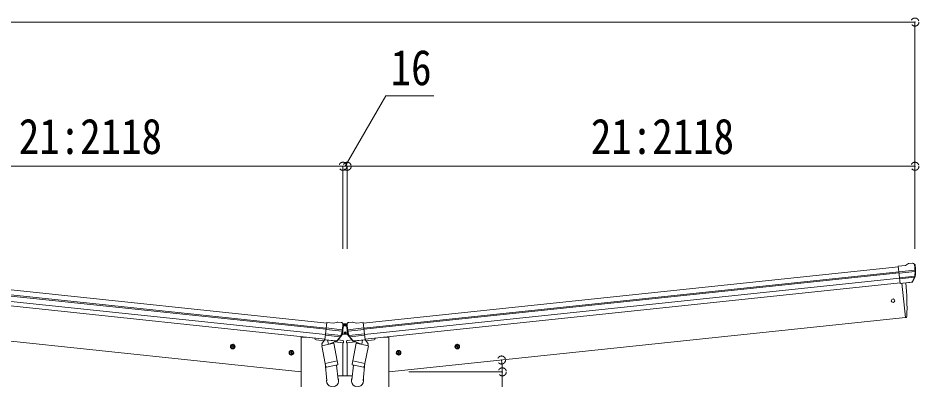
# Model space of a CAD drawing. Units: millimetres at full size, sheet at 1:30; details may follow other scales. Extents: x -20916 to 28483, y -5820 to 5820.
# Drawn here: x 2710 to 6072, y 363 to 1711 of the extents above; entities that cross this region are included whole.
import ezdxf
from ezdxf.enums import TextEntityAlignment as Align

# ---------------------------------------------------------------- set-up
doc = ezdxf.new("R2010")
doc.units = ezdxf.units.MM
doc.header["$LTSCALE"] = 30
doc.header["$PDMODE"] = 32
doc.header["$PDSIZE"] = 30
doc.linetypes.add('DASHED1', pattern=[1.8, 1.2, -0.6])
doc.layers.add('0-5_DIM1', color=4, linetype='DASHED1', lineweight=9)
doc.layers.add('0-6_OTH_LINE', color=6, linetype='Continuous', lineweight=9)
doc.styles.add('ＭＳ ゴシック', font='')
doc.styles.get('ＭＳ ゴシック').set_extended_font_data('MS Gothic')

msp = doc.modelspace()

# ---------------------------------------------------------------- linework, layer by layer
at = {"layer": '0-5_DIM1', "color": 6, "linetype": 'Continuous'}
for p, q in [((6056.62, 1696.12), (1804.15, 1696.12)), ((6056.62, 1696.12), (6056.62, 858.84)), ((1804.15, 1158.84), (3922.38, 1158.84)), ((3922.38, 1158.84), (3922.38, 851.44)), ((3938.38, 1158.84), (3938.38, 851.44)), ((3938.38, 1158.84), (6056.62, 1158.84)), ((6056.62, 1158.84), (6056.62, 851.44))]:
    msp.add_line(p, q, dxfattribs=at)
at = {"layer": '0-5_DIM1', "linetype": 'Continuous'}
for p, q in [((3862.12, 574.73), (1866.04, 784.52)), ((3998.64, 574.73), (5994.73, 784.52)), ((6021.04, 789.3), (5994.52, 786.51)), ((6001.3, 721.96), (5994.52, 786.51)), ((6021.04, 789.3), (6032.64, 796.27)), ((6033.87, 796.68), (6047.36, 798.1)), ((6051.02, 797.01), (6051.02, 797.01)), ((6051.02, 797.01), (6056.2, 792.82)), ((6057.59, 789.12), (6057.28, 790.97)), ((3857.61, 531.79), (1861.53, 741.59)), ((3859.71, 551.65), (1863.61, 761.45)), ((3860.14, 555.83), (1864.05, 765.63)), ((4000.63, 555.83), (5996.71, 765.63)), ((4001.06, 551.65), (5997.15, 761.45)), ((4003.15, 531.79), (5999.24, 741.59)), ((5996.68, 765.98), (6056.41, 772.26)), ((6056.89, 766.39), (5997.29, 760.13)), ((6056.06, 749.64), (5999.02, 743.65)), ((6054.67, 744.98), (5999.49, 739.18)), ((6046.11, 728.4), (6055.56, 746.7)), ((6047.16, 727.97), (6057.28, 746.23)), ((1859.77, 724.85), (3855.85, 515.06)), ((6001, 724.85), (4004.91, 515.06)), ((6044.66, 726.75), (6001.28, 722.19)), ((6001.3, 721.96), (6011.25, 723.01)), ((6008.18, 722.68), (6021.57, 595.29)), ((6011.25, 723.01), (6011.52, 722.94)), ((6011.52, 722.94), (6036.85, 725.6)), ((6036.85, 725.6), (6037.1, 725.72)), ((6037.1, 725.72), (6044.8, 726.53)), ((1839.19, 595.29), (3766.53, 392.72)), ((3855.55, 512.16), (3862.33, 576.72)), ((3888.86, 573.93), (3862.33, 576.72)), ((3888.86, 573.93), (3901.65, 578.33)), ((3902.94, 578.48), (3916.43, 577.06)), ((3919.79, 575.24), (3919.78, 575.24)), ((3919.79, 575.24), (3923.98, 570.06)), ((3940.98, 575.24), (3936.78, 570.06)), ((3940.98, 575.24), (3940.98, 575.24)), ((3957.83, 578.48), (3944.34, 577.06)), ((3971.91, 573.93), (3959.11, 578.33)), ((3971.91, 573.93), (3998.43, 576.72)), ((4005.22, 512.16), (3998.43, 576.72)), ((6021.57, 595.29), (4094.23, 392.72)), ((6021.57, 595.29), (6023.63, 595.58)), ((3919.16, 544.07), (3859.56, 550.33)), ((3860.18, 556.19), (3919.92, 549.91)), ((3921.88, 548.3), (3921.88, 536.65)), ((3923.12, 571.12), (3923.13, 571.19)), ((3923.13, 571.19), (3937.63, 571.19)), ((3924.57, 566.15), (3924.65, 568.03)), ((3931.64, 566.47), (3932.48, 566.47)), ((3936.2, 566.15), (3936.11, 568.03)), ((3937.64, 571.12), (3937.63, 571.19)), ((3938.88, 548.3), (3938.88, 536.65)), ((4000.59, 556.19), (3940.85, 549.91)), ((3941.6, 544.07), (4001.2, 550.33)), ((3766.53, -2107.28), (3766.53, 521.72)), ((3817.3, 519.11), (3817.73, 515.88)), ((3851.43, 508.48), (3822.16, 511.56)), ((3855.55, 512.16), (3865.49, 511.12)), ((3898.95, 507.83), (3855.57, 512.39)), ((3912.53, 523.58), (3857.36, 529.38)), ((3914.86, 527.85), (3857.83, 533.85)), ((3865.49, 511.12), (3865.75, 511)), ((3865.75, 511), (3891.08, 508.34)), ((3891.08, 508.34), (3891.35, 508.4)), ((3891.35, 508.4), (3899.04, 507.59)), ((3925.18, 500.73), (3891.45, 504.28)), ((3900.71, 509.15), (3913.76, 525.08)), ((3901.65, 508.51), (3915.35, 524.27)), ((3904.77, 511.93), (3921.62, 510.15)), ((3916.41, 526.77), (3921.55, 532.69)), ((3917.47, 530.29), (3920.42, 533.67)), ((3921.55, 534.19), (3923.31, 534.19)), ((3938.85, 532.69), (3921.55, 532.69)), ((3923.59, 533.69), (3921.88, 536.65)), ((3923.59, 533.69), (3937.17, 533.69)), ((3924.28, 507.56), (3925.18, 500.73)), ((3931.64, 537.77), (3932.48, 537.77)), ((3936.49, 507.56), (3935.59, 500.73)), ((3935.59, 500.73), (3969.32, 504.28)), ((3937.17, 533.69), (3938.88, 536.65)), ((3937.46, 534.19), (3938.85, 534.19)), ((3944.57, 526.11), (3938.85, 532.69)), ((3955.99, 511.93), (3939.15, 510.15)), ((3943.48, 529.65), (3939.98, 533.67)), ((3959.11, 508.51), (3945.42, 524.27)), ((3945.9, 527.85), (4002.94, 533.85)), ((3960.05, 509.15), (3947, 525.08)), ((3948.23, 523.58), (4003.41, 529.38)), ((3969.41, 508.4), (3961.72, 507.59)), ((3961.82, 507.83), (4005.19, 512.39)), ((3969.69, 508.34), (3969.41, 508.4)), ((3995.02, 511), (3969.69, 508.34)), ((3995.27, 511.12), (3995.02, 511)), ((4005.22, 512.16), (3995.27, 511.12)), ((4009.34, 508.48), (4038.6, 511.56)), ((4043.46, 519.11), (4043.04, 515.88)), ((4094.23, -2107.28), (4094.23, 521.72)), ((3501.58, 487.94), (3521.47, 485.85)), ((3505.45, 491.31), (3512.31, 494.36)), ((3510.48, 476.95), (3512.57, 496.84)), ((3517.59, 482.48), (3510.74, 479.43)), ((3512.31, 494.36), (3518.38, 489.95)), ((3518.38, 489.95), (3517.59, 482.48)), ((3724.25, 468.31), (3731.1, 471.36)), ((3729.27, 453.95), (3731.36, 473.84)), ((3731.1, 471.36), (3737.17, 466.95)), ((3922.03, 378.17), (3922.03, 501.06)), ((3938.73, 378.17), (3938.73, 501.06)), ((4129.66, 471.36), (4123.59, 466.95)), ((4131.49, 453.95), (4129.4, 473.84)), ((4136.52, 468.31), (4129.66, 471.36)), ((4359.19, 487.94), (4339.3, 485.85)), ((4348.46, 494.36), (4342.39, 489.95)), ((4342.39, 489.95), (4343.17, 482.48)), ((4343.17, 482.48), (4350.03, 479.43)), ((4350.29, 476.95), (4348.2, 496.84)), ((4355.32, 491.31), (4348.46, 494.36)), ((3720.37, 464.94), (3740.26, 462.85)), ((3736.39, 459.49), (3729.53, 456.43)), ((3737.17, 466.95), (3736.39, 459.49)), ((4140.39, 464.94), (4120.5, 462.85)), ((4123.59, 466.95), (4124.38, 459.49)), ((4124.38, 459.49), (4131.23, 456.43))]:
    msp.add_line(p, q, dxfattribs=at)
at = {"layer": '0-5_DIM1', "color": 7, "linetype": 'Continuous'}
for p, q in [((3854.79, 513.56), (3843.59, 496.63)), ((3855.72, 513.75), (3854.79, 513.56)), ((3898.2, 507.59), (3857.53, 511.86)), ((3865.23, 510.67), (3868.15, 496.32)), ((3894.38, 505.43), (3869.62, 495.68)), ((3894.84, 507.29), (3894.99, 506.56)), ((3962.57, 507.59), (4003.24, 511.86)), ((3965.92, 507.29), (3965.78, 506.56)), ((3966.39, 505.43), (3991.14, 495.68)), ((3995.53, 510.67), (3992.61, 496.32)), ((4005.05, 513.75), (4005.98, 513.56)), ((4005.98, 513.56), (4017.18, 496.63)), ((3843.34, 490.09), (3888.22, 499.23)), ((3856.69, 424.44), (3843.34, 490.09)), ((3843.59, 496.63), (3844.86, 490.4)), ((3886.04, 502.15), (3886.7, 498.92)), ((3888.22, 499.23), (3901.57, 433.57)), ((3972.55, 499.23), (3959.19, 433.57)), ((4017.43, 490.09), (3972.55, 499.23)), ((3974.73, 502.15), (3974.07, 498.92)), ((4004.07, 424.44), (4017.43, 490.09)), ((4017.18, 496.63), (4015.91, 490.4)), ((3856.26, 426.58), (3862.91, 358.83)), ((3856.69, 424.44), (3901.57, 433.57)), ((3856.71, 424.44), (3859.24, 411.97)), ((3902.51, 418.96), (3861.54, 410.63)), ((3899.17, 418.28), (3904.73, 362.56)), ((3904.05, 421.32), (3901.56, 433.57)), ((3903.84, 419.93), (3903.84, 419.93)), ((3961.6, 418.28), (3956.04, 362.56)), ((3956.71, 421.32), (3959.2, 433.57)), ((3956.93, 419.93), (3956.93, 419.93)), ((3958.26, 418.96), (3999.22, 410.63)), ((4004.07, 424.44), (3959.19, 433.57)), ((4004.51, 426.58), (3997.85, 358.83)), ((4004.06, 424.44), (4001.52, 411.97)), ((3957.6, 378.17), (3903.17, 378.17))]:
    msp.add_line(p, q, dxfattribs=at)
at = {"layer": '0-5_DIM1', "color": 6, "linetype": 'Continuous', "lineweight": 18}
for q in [(4168.6, 392.72), (4517.15, 211.22)]:
    msp.add_line((4517.15, 392.72), q, dxfattribs=at)
at = {"layer": '0-5_DIM1', "color": 6, "linetype": 'Continuous'}
msp.add_lwpolyline([(3930.38, 1158.84), (4082.12, 1421.65), (4261.37, 1421.65)], dxfattribs=at)
at = {"layer": '0-5_DIM1', "linetype": 'Continuous'}
for points in [[(3929.12, 567.31), (3928.28, 567.31), (3928.28, 566.47), (3929.12, 566.47)], [(3929.12, 538.61), (3928.28, 538.61), (3928.28, 537.77), (3929.12, 537.77)], [(3930.8, 568.15), (3930.8, 568.99), (3929.96, 568.99), (3929.96, 568.15)], [(3929.96, 565.63), (3929.96, 564.79), (3930.8, 564.79), (3930.8, 565.63)], [(3930.8, 539.45), (3930.8, 540.29), (3929.96, 540.29), (3929.96, 539.45)], [(3932.48, 566.47), (3932.48, 567.31), (3931.64, 567.31)], [(3932.48, 537.77), (3932.48, 538.61), (3931.64, 538.61)], [(3766.53, 521.72), (3786.53, 521.72), (3817.39, 518.48)], [(3929.96, 536.93), (3929.96, 536.09), (3930.8, 536.09), (3930.8, 536.93)], [(4094.23, 521.72), (4074.23, 521.72), (4043.38, 518.48)], [(3510.74, 479.43), (3504.67, 483.84), (3505.45, 491.31)], [(4350.03, 479.43), (4356.1, 483.84), (4355.32, 491.31)], [(3729.53, 456.43), (3723.46, 460.84), (3724.25, 468.31)], [(4131.23, 456.43), (4137.31, 460.84), (4136.52, 468.31)]]:
    msp.add_lwpolyline(points, dxfattribs=at)
for centre, radius in [((5974.78, 657.84), 6.5), ((3930.38, 566.89), 3.5), ((3930.38, 538.19), 3.5), ((3511.52, 486.89), 8.5), ((3511.52, 486.89), 7.7), ((3511.52, 486.89), 6.5), ((3730.32, 463.9), 8.5), ((3730.32, 463.9), 7.7), ((4130.45, 463.9), 8.5), ((4130.45, 463.9), 7.7), ((4349.24, 486.89), 8.5), ((4349.24, 486.89), 7.7), ((4349.24, 486.89), 6.5), ((3730.32, 463.9), 6.5), ((4130.45, 463.9), 6.5)]:
    msp.add_circle(centre, radius, dxfattribs=at)
for centre, radius, start, end in [((6034.18, 793.7), 3, 96.02369, 120.97631), ((6047.88, 793.13), 5, 51.04426, 95.95574), ((5864.03, 767.47), 192.44, 1.4271, 6.57578), ((5856.7, 768.01), 202, 354.13916, 6), ((6052.89, 748.08), 3, 332.69111, 354.20009), ((5856.7, 768.01), 200.2, 354.20009, 359.53883), ((6101.69, 774.37), 45.32, 182.67122, 185.64518), ((6057.08, 765.06), 1.35, 95.1605, 97.91927), ((6059.69, 766.61), 2.74, 179.02151, 184.43412), ((6054.66, 747.69), 3, 331, 354.13916), ((5126.97, 635.5), 900, 357.63919, 5.64986), ((6044.54, 729.42), 2.99, 285.2717, 331.00739), ((3902.63, 575.5), 3, 84.02369, 108.97631), ((3915.9, 572.09), 5, 39.04426, 83.95574), ((3944.86, 572.09), 5, 96.04426, 140.95574), ((3958.14, 575.5), 3, 71.02369, 95.97631), ((6023.21, 598.55), 3, 278, 357.63919), ((3723.68, 587.27), 200.2, 342.20009, 347.53883), ((3723.68, 587.27), 202, 342.13916, 354), ((3919.07, 542.72), 1.35, 83.1605, 85.91927), ((3921.94, 543.7), 2.74, 167.02151, 172.43412), ((3964.64, 542.56), 45.32, 170.67122, 173.64518), ((3730.74, 585.22), 192.44, 349.4271, 354.57578), ((3929.12, 568.15), 0.84, 270, 0), ((3929.12, 565.63), 0.84, 0, 90), ((3929.12, 539.45), 0.84, 270, 0), ((3931.64, 568.15), 0.84, 180, 270), ((3931.64, 565.63), 0.84, 90, 180), ((3931.64, 539.45), 0.84, 180, 270), ((4137.09, 587.27), 202, 186, 197.86084), ((4130.02, 585.22), 192.44, 185.42422, 190.5729), ((3896.13, 542.56), 45.32, 6.35482, 9.32878), ((3938.83, 543.7), 2.74, 7.56588, 12.97849), ((3941.7, 542.72), 1.35, 94.08073, 96.8395), ((4137.09, 587.27), 200.2, 192.46117, 197.79991), ((3822.69, 516.53), 5, 187.5, 264), ((3899.39, 510.47), 2.99, 273.2717, 319.00739), ((3911.44, 526.98), 3, 320.69111, 342.20009), ((3913.09, 526.23), 3, 319, 342.13916), ((3921.55, 532.69), 1.5, 90, 139), ((3921.31, 507.17), 3, 7.5, 84), ((3929.12, 536.93), 0.84, 0, 90), ((3931.64, 536.93), 0.84, 90, 180), ((3939.46, 507.17), 3, 96, 172.5), ((3938.85, 532.69), 1.5, 41, 90), ((3947.68, 526.23), 3, 197.86084, 221), ((3949.33, 526.98), 3, 197.79991, 219.30889), ((3961.37, 510.47), 2.99, 220.99261, 266.7283), ((4038.08, 516.53), 5, 276, 352.5)]:
    msp.add_arc(centre, radius, start, end, dxfattribs=at)
at = {"layer": '0-5_DIM1', "color": 7, "linetype": 'Continuous'}
for centre, radius, start, end in [((3857.58, 512.36), 0.5, 228.73754, 264), ((3864.65, 510.51), 0.604, 15.29405, 86.90158), ((3894.01, 506.36), 1, 291.5, 11.5), ((3895.33, 507.39), 0.5, 84, 191.5), ((3898.25, 508.09), 0.5, 264, 299.26246), ((3962.51, 508.09), 0.5, 240.73754, 276), ((3965.43, 507.39), 0.5, 348.5, 96), ((3966.76, 506.36), 1, 168.5, 248.5), ((3996.12, 510.51), 0.604, 93.09842, 164.70595), ((4003.18, 512.36), 0.5, 276, 311.26246), ((3869.15, 496.59), 1.03, 195.53431, 297.46103), ((3991.62, 496.59), 1.03, 242.53897, 344.46569), ((3861.15, 412.59), 2, 198.03157, 281.5), ((3902.11, 420.92), 2, 281.5, 330.09038), ((3902.15, 420.9), 1.95, 330.02234, 12.45983), ((3958.61, 420.9), 1.95, 167.54017, 209.97766), ((3958.66, 420.92), 2, 209.90962, 258.5), ((3999.62, 412.59), 2, 258.5, 341.96843)]:
    msp.add_arc(centre, radius, start, end, dxfattribs=at)
at = {"layer": '0-5_DIM1', "color": 6, "linetype": 'Continuous'}
msp.add_arc((4168.6, 392.72), 348.55, 0, 7.27608, dxfattribs=at)
at = {"layer": '0-5_DIM1', "linetype": 'Continuous'}
for centre, major_axis, ratio, start_param, end_param in [((6055.33, 789.52), (-0.87, 5.91), 0.020485, 0.671432, 1.5691306), ((6049.93, 794.03), (5.88, -1.31), 0.24881, 0.460585, 0.4641038), ((6054.31, 790.49), (-2.34, 1.9), 0.995767, 3.9859716, 4.712389), ((5859, 746.06), (-20.92, 199.05), 0.994373, 4.7113789, 4.7277536), ((6044.34, 729.72), (-0.11, 3), 0.642905, 3.2459383, 4.203928), ((6044.48, 729.52), (1.66, -2.51), 0.997631, 5.8041905, 5.8929484), ((6044.4, 729.63), (3.53, -2.11), 0.650902, 5.2561448, 5.3289554), ((6046.77, 729.98), (1.08, 3.13), 0.040856, 2.1135035, 2.1416249), ((3922.44, 567.01), (0.38, 5.97), 0.020485, 0.671432, 1.5691306), ((3938.32, 567.01), (-0.38, 5.97), 0.020485, 4.7140547, 5.6117533), ((3721.37, 565.32), (20.92, 199.05), 0.994373, 4.7113789, 4.7277536), ((3918.1, 572.55), (5.48, -2.51), 0.24881, 0.460585, 0.4641038), ((3921.65, 568.17), (-1.9, 2.34), 0.995767, 3.9859716, 4.712389), ((3939.12, 568.17), (1.9, 2.34), 0.995767, 1.5707963, 2.2972137), ((3942.66, 572.55), (-5.48, -2.51), 0.24881, 5.8190815, 5.8226003), ((4139.4, 565.32), (-20.92, 199.05), 0.994373, 1.5554317, 1.5718064), ((3899.26, 510.81), (0.51, 2.96), 0.642905, 3.2459383, 4.203928), ((3899.35, 510.58), (1.1, -2.8), 0.997631, 5.8041905, 5.8929484), ((3899.3, 510.7), (3.02, -2.79), 0.650902, 5.2561448, 5.3289554), ((3901.7, 510.55), (1.71, 2.84), 0.040856, 2.1135035, 2.1416249), ((3959.07, 510.55), (-1.71, 2.84), 0.040856, 4.1415604, 4.1696818), ((3961.5, 510.81), (-0.51, 2.96), 0.642905, 2.0792573, 3.037247), ((3961.46, 510.7), (-3.02, -2.79), 0.650902, 0.9542299, 1.0270405), ((3961.41, 510.58), (-1.1, -2.8), 0.997631, 0.3902369, 0.4789948)]:
    msp.add_ellipse(centre, major_axis=major_axis, ratio=ratio, start_param=start_param, end_param=end_param, dxfattribs=at)
at = {"layer": '0-5_DIM1', "color": 7, "linetype": 'Continuous'}
for centre, major_axis, start_param, end_param in [((3883.88, 360.05), (-23, 0), 5.9588909, 9.9444346), ((3976.89, 360.05), (23, 0), 2.621936, 6.6074797)]:
    msp.add_ellipse(centre, major_axis=major_axis, ratio=0.996195, start_param=start_param, end_param=end_param, dxfattribs=at)
at = {"layer": '0-5_DIM1', "color": 6}
for p in [(6056.62, 1696.12), (3922.38, 1158.84), (3938.38, 1158.84), (6056.62, 1158.84), (4514.34, 436.87), (4517.15, 392.72)]:
    msp.add_point(p, dxfattribs=at)
at = {"layer": '0-6_OTH_LINE'}
msp.add_line((3922.38, 1158.84), (3938.38, 1158.84), dxfattribs=at)

# ---------------------------------------------------------------- texts
at = {"layer": '0-5_DIM1', "color": 7, "style": 'ＭＳ ゴシック', "width": 0.85}
for s, p in [('16', (4100.65, 1421.28)), ('21:2118', (2713.27, 1164.84)), ('21:2118', (4847.5, 1164.84))]:
    msp.add_text(s, height=132, dxfattribs=at).set_placement(p, align=Align.BOTTOM_LEFT)

doc.saveas('drawing.dxf')
